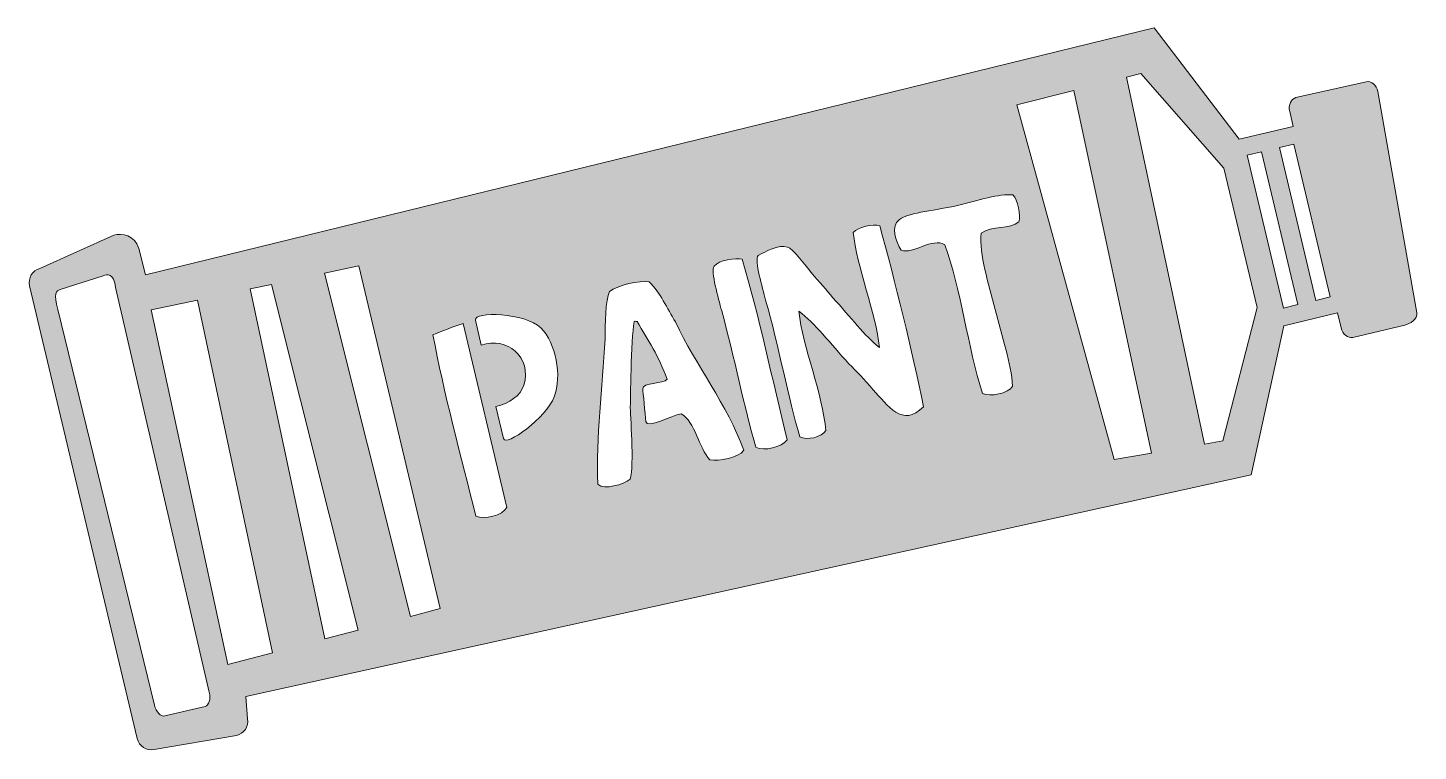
# Model space of a CAD drawing. Header units: inches. Extents: x 0 to 102, y 0 to 53.
import ezdxf

# ---------------------------------------------------------------- set-up
doc = ezdxf.new("R2010")
doc.units = ezdxf.units.IN
doc.header["$MEASUREMENT"] = 0
doc.layers.add('Layer 1', color=7, linetype='Continuous')

msp = doc.modelspace()

# ---------------------------------------------------------------- hatches: boundary and pattern name
at = {"layer": 'Layer 1', "true_color": 0x461566}
h = msp.add_hatch(color=209, dxfattribs=at)
h.dxf.hatch_style = 2
edge = h.paths.add_edge_path()
edge.add_spline(control_points=[(101.59, 32.02), (101.59, 32.02), (98.75, 48.23), (98.75, 48.23), (98.64, 48.7), (98.26, 49.01), (97.89, 48.93), (97.89, 48.93), (92.74, 47.77), (92.74, 47.77), (92.38, 47.68), (92.18, 47.23), (92.29, 46.76), (92.29, 46.76), (92.55, 45.66), (92.55, 45.66), (92.55, 45.66), (88.59, 44.72), (88.59, 44.72), (88.59, 44.72), (82.37, 52.89), (82.37, 52.89), (82.37, 52.89), (8.51, 34.79), (8.51, 34.79), (8.51, 34.79), (8.02, 36.71), (8.02, 36.71), (7.75, 37.73), (6.75, 37.83), (6.2, 37.7), (6.2, 37.7), (0.77, 35.25), (0.77, 35.25), (0.23, 35.12), (-0.11, 34.55), (0.03, 33.98), (0.03, 33.98), (7.91, 0.83), (7.91, 0.83), (8.04, 0.25), (8.59, -0.1), (9.14, 0.03), (9.14, 0.03), (15.17, 1.05), (15.17, 1.05), (15.72, 1.18), (16.1, 1.69), (15.97, 2.26), (15.97, 2.26), (15.85, 3.91), (15.85, 3.91), (15.85, 3.91), (89.47, 20.13), (89.47, 20.13), (89.47, 20.13), (91.86, 31.06), (91.86, 31.06), (91.86, 31.06), (95.79, 32), (95.79, 32), (95.79, 32), (96.05, 30.9), (96.05, 30.9), (96.17, 30.43), (96.55, 30.12), (96.91, 30.21), (96.91, 30.21), (100.71, 31.11), (100.71, 31.11), (101.07, 31.19), (101.7, 31.55), (101.59, 32.02)], knot_values=[0, 0, 0, 0, 1, 1, 1, 2, 2, 2, 3, 3, 3, 4, 4, 4, 5, 5, 5, 6, 6, 6, 7, 7, 7, 8, 8, 8, 9, 9, 9, 10, 10, 10, 11, 11, 11, 12, 12, 12, 13, 13, 13, 14, 14, 14, 15, 15, 15, 16, 16, 16, 17, 17, 17, 18, 18, 18, 19, 19, 19, 20, 20, 20, 21, 21, 21, 22, 22, 22, 23, 23, 23, 24, 24, 24, 24], degree=3, periodic=1)
edge = h.paths.add_edge_path()
edge.add_spline(control_points=[(12.87, 3.18), (12.87, 3.18), (9.92, 2.48), (9.92, 2.48), (9.63, 2.41), (9.29, 2.76), (9.17, 3.26), (9.17, 3.26), (2.1, 32.25), (2.1, 32.25), (1.75, 33.42), (1.97, 33.65), (2.26, 33.71), (2.26, 33.71), (5.41, 34.73), (5.41, 34.73), (5.7, 34.8), (6.15, 35.04), (6.35, 33.77), (6.35, 33.77), (13.18, 4.22), (13.18, 4.22), (13.3, 3.71), (13.16, 3.25), (12.87, 3.18)], knot_values=[0, 0, 0, 0, 1, 1, 1, 2, 2, 2, 3, 3, 3, 4, 4, 4, 5, 5, 5, 6, 6, 6, 7, 7, 7, 8, 8, 8, 8], degree=3, periodic=1)
h.paths.add_polyline_path([(14.54, 6.25), (8.92, 32.23), (12.31, 32.94), (17.81, 7.11)])
h.paths.add_polyline_path([(21.65, 8.12), (16.18, 33.76), (17.74, 34.09), (24.08, 8.76)])
h.paths.add_polyline_path([(27.91, 9.77), (21.62, 34.91), (24.13, 35.44), (30.09, 10.34)])
edge = h.paths.add_edge_path()
edge.add_spline(control_points=[(32.71, 17.11), (31.62, 21.43), (30.34, 26.21), (29.56, 30.4), (30.24, 30.68), (30.99, 30.97), (31.76, 31.22), (31.76, 31.22), (34.96, 17.76), (34.96, 17.76), (34.68, 17.14), (33.28, 16.86), (32.71, 17.11)], knot_values=[0, 0, 0, 0, 1, 1, 1, 2, 2, 2, 3, 3, 3, 4, 4, 4, 4], degree=3, periodic=1)
edge = h.paths.add_edge_path()
edge.add_spline(control_points=[(38.44, 25.85), (37.86, 24.34), (34.88, 22.14), (34.73, 22.81), (34.73, 22.81), (34.17, 25.15), (34.17, 25.15), (35.14, 25.34), (35.98, 25.97), (36.22, 26.7), (36.83, 28.79), (34.97, 30.29), (33.1, 29.65), (33.1, 29.65), (32.67, 31.48), (32.67, 31.48), (32.53, 32.13), (36.33, 32.02), (37.46, 30.91), (38.56, 29.79), (39.02, 27.4), (38.44, 25.85)], knot_values=[0, 0, 0, 0, 1, 1, 1, 2, 2, 2, 3, 3, 3, 4, 4, 4, 5, 5, 5, 6, 6, 6, 7, 7, 7, 7], degree=3, periodic=1)
edge = h.paths.add_edge_path()
edge.add_spline(control_points=[(49.84, 21.23), (49.02, 22.1), (48.75, 24.05), (47.74, 24.6), (47.01, 24.51), (45.26, 23.49), (45.14, 24.04), (45.09, 24.63), (44.95, 26.21), (44.92, 26.44), (44.9, 26.91), (46.46, 26.8), (46.71, 27.15), (46.1, 28.8), (45.3, 30.03), (44.52, 31.37), (44.43, 31.34), (44.4, 31.44), (44.3, 31.35), (44.04, 30.03), (44.02, 25.43), (44.01, 25.2), (44, 24.62), (44.3, 20.86), (44.01, 19.82), (43.47, 19.45), (42.16, 18.99), (41.62, 19.45), (41.5, 22.95), (41.96, 26.46), (42.16, 30.09), (42.19, 31.16), (42.17, 32.92), (42.48, 33.57), (43.1, 34.03), (44.68, 34.41), (45.4, 34.28), (46.2, 33.49), (46.7, 32.35), (47.32, 31.34), (48.8, 28.13), (51.12, 25.29), (52.32, 21.94), (51.89, 21.36), (50.52, 21.13), (49.84, 21.23)], knot_values=[0, 0, 0, 0, 1, 1, 1, 2, 2, 2, 3, 3, 3, 4, 4, 4, 5, 5, 5, 6, 6, 6, 7, 7, 7, 8, 8, 8, 9, 9, 9, 10, 10, 10, 11, 11, 11, 12, 12, 12, 13, 13, 13, 14, 14, 14, 15, 15, 15, 15], degree=3, periodic=1)
edge = h.paths.add_edge_path()
edge.add_spline(control_points=[(53.2, 22.16), (52.36, 25.05), (51.63, 28.76), (50.7, 32.16), (50.45, 33.1), (49.88, 35.04), (50.15, 35.43), (50.48, 35.86), (51.73, 36.08), (52.21, 35.93), (53.39, 31.9), (54.46, 26.96), (55.49, 22.71), (55.1, 22.16), (53.79, 21.85), (53.2, 22.16)], knot_values=[0, 0, 0, 0, 1, 1, 1, 2, 2, 2, 3, 3, 3, 4, 4, 4, 5, 5, 5, 5], degree=3, periodic=1)
edge = h.paths.add_edge_path()
edge.add_spline(control_points=[(61.8, 26.37), (61.12, 27.15), (60.57, 27.73), (60.01, 28.28), (58.63, 29.78), (57.54, 31.25), (56.35, 32.12), (56.63, 29.54), (58.12, 25.99), (58.32, 23.39), (58.04, 22.88), (56.92, 22.65), (56.42, 22.93), (55.59, 25.75), (54.88, 29.55), (53.92, 32.94), (53.68, 33.84), (53.09, 35.84), (53.37, 36.21), (53.95, 36.51), (54.84, 37.03), (55.52, 36.83), (55.95, 36.71), (56.86, 35.42), (57.25, 34.97), (57.88, 34.23), (58.36, 33.69), (58.84, 33.11), (60.16, 31.7), (61.15, 30.31), (62.25, 29.48), (62, 31.92), (60.58, 35.45), (60.33, 37.9), (60.67, 38.28), (61.8, 38.56), (62.28, 38.37), (63.36, 34.49), (64.69, 29.05), (65.48, 25.13), (63.93, 23.53), (62.84, 25.26), (61.8, 26.37)], knot_values=[0, 0, 0, 0, 1, 1, 1, 2, 2, 2, 3, 3, 3, 4, 4, 4, 5, 5, 5, 6, 6, 6, 7, 7, 7, 8, 8, 8, 9, 9, 9, 10, 10, 10, 11, 11, 11, 12, 12, 12, 13, 13, 13, 14, 14, 14, 14], degree=3, periodic=1)
edge = h.paths.add_edge_path()
edge.add_spline(control_points=[(72.45, 38.67), (71.85, 38.1), (70.46, 38.4), (69.7, 37.85), (69.53, 36.26), (70.26, 34.17), (70.72, 32.25), (71.2, 30.27), (71.91, 28.34), (72, 26.63), (71.68, 26.1), (70.36, 25.83), (69.79, 26.09), (68.71, 29.56), (68.24, 33.66), (67.03, 37), (66.12, 37.55), (64.7, 36.27), (63.85, 36.59), (63.45, 37.23), (63.05, 38.36), (63.71, 38.84), (64.49, 39.4), (66.5, 39.52), (67.96, 39.87), (69.52, 40.25), (70.99, 40.75), (72.03, 40.65), (72.38, 40.29), (72.63, 39.11), (72.45, 38.67)], knot_values=[0, 0, 0, 0, 1, 1, 1, 2, 2, 2, 3, 3, 3, 4, 4, 4, 5, 5, 5, 6, 6, 6, 7, 7, 7, 8, 8, 8, 9, 9, 9, 10, 10, 10, 10], degree=3, periodic=1)
h.paths.add_polyline_path([(79.43, 21.27), (72.31, 47.25), (76.49, 48.3), (82.16, 21.73)])
h.paths.add_polyline_path([(87.39, 22.62), (86.06, 22.39), (80.33, 49.27), (81.4, 49.54), (87.47, 42.61), (89.9, 32.4)])
h.paths.add_polyline_path([(91.84, 32.36), (89.18, 43.56), (90.23, 43.81), (92.89, 32.61)])
h.paths.add_polyline_path([(94.2, 32.92), (91.54, 44.12), (92.59, 44.37), (95.25, 33.17)])

# ---------------------------------------------------------------- linework, layer by layer
at = {"layer": 'Layer 1', "lineweight": 0}
for points in [[(87.39, 22.62), (86.06, 22.39), (80.33, 49.27), (81.4, 49.54), (87.47, 42.61), (89.9, 32.4), (87.39, 22.62)], [(79.43, 21.27), (72.31, 47.25), (76.49, 48.3), (82.16, 21.73), (79.43, 21.27)], [(91.84, 32.36), (89.18, 43.56), (90.23, 43.81), (92.89, 32.61), (91.84, 32.36)], [(94.2, 32.92), (91.54, 44.12), (92.59, 44.37), (95.25, 33.17), (94.2, 32.92)], [(27.91, 9.77), (21.62, 34.91), (24.13, 35.44), (30.09, 10.34), (27.91, 9.77)], [(21.65, 8.12), (16.18, 33.76), (17.74, 34.09), (24.08, 8.76), (21.65, 8.12)], [(14.54, 6.25), (8.92, 32.23), (12.31, 32.94), (17.81, 7.11), (14.54, 6.25)]]:
    msp.add_lwpolyline(points, dxfattribs=at)
for points, knots in [([(101.59, 32.02), (101.59, 32.02), (98.75, 48.23), (98.75, 48.23), (98.64, 48.7), (98.26, 49.01), (97.89, 48.93), (97.89, 48.93), (92.74, 47.77), (92.74, 47.77), (92.38, 47.68), (92.18, 47.23), (92.29, 46.76), (92.29, 46.76), (92.55, 45.66), (92.55, 45.66), (92.55, 45.66), (88.59, 44.72), (88.59, 44.72), (88.59, 44.72), (82.37, 52.89), (82.37, 52.89), (82.37, 52.89), (8.51, 34.79), (8.51, 34.79), (8.51, 34.79), (8.02, 36.71), (8.02, 36.71), (7.75, 37.73), (6.75, 37.83), (6.2, 37.7), (6.2, 37.7), (0.77, 35.25), (0.77, 35.25), (0.23, 35.12), (-0.11, 34.55), (0.03, 33.98), (0.03, 33.98), (7.91, 0.83), (7.91, 0.83), (8.04, 0.25), (8.59, -0.1), (9.14, 0.03), (9.14, 0.03), (15.17, 1.05), (15.17, 1.05), (15.72, 1.18), (16.1, 1.69), (15.97, 2.26), (15.97, 2.26), (15.85, 3.91), (15.85, 3.91), (15.85, 3.91), (89.47, 20.13), (89.47, 20.13), (89.47, 20.13), (91.86, 31.06), (91.86, 31.06), (91.86, 31.06), (95.79, 32), (95.79, 32), (95.79, 32), (96.05, 30.9), (96.05, 30.9), (96.17, 30.43), (96.55, 30.12), (96.91, 30.21), (96.91, 30.21), (100.71, 31.11), (100.71, 31.11), (101.07, 31.19), (101.7, 31.55), (101.59, 32.02)], [0, 0, 0, 0, 1, 1, 1, 2, 2, 2, 3, 3, 3, 4, 4, 4, 5, 5, 5, 6, 6, 6, 7, 7, 7, 8, 8, 8, 9, 9, 9, 10, 10, 10, 11, 11, 11, 12, 12, 12, 13, 13, 13, 14, 14, 14, 15, 15, 15, 16, 16, 16, 17, 17, 17, 18, 18, 18, 19, 19, 19, 20, 20, 20, 21, 21, 21, 22, 22, 22, 23, 23, 23, 24, 24, 24, 24]), ([(72.45, 38.67), (71.85, 38.1), (70.46, 38.4), (69.7, 37.85), (69.53, 36.26), (70.26, 34.17), (70.72, 32.25), (71.2, 30.27), (71.91, 28.34), (72, 26.63), (71.68, 26.1), (70.36, 25.83), (69.79, 26.09), (68.71, 29.56), (68.24, 33.66), (67.03, 37), (66.12, 37.55), (64.7, 36.27), (63.85, 36.59), (63.45, 37.23), (63.05, 38.36), (63.71, 38.84), (64.49, 39.4), (66.5, 39.52), (67.96, 39.87), (69.52, 40.25), (70.99, 40.75), (72.03, 40.65), (72.38, 40.29), (72.63, 39.11), (72.45, 38.67)], [0, 0, 0, 0, 1, 1, 1, 2, 2, 2, 3, 3, 3, 4, 4, 4, 5, 5, 5, 6, 6, 6, 7, 7, 7, 8, 8, 8, 9, 9, 9, 10, 10, 10, 10]), ([(61.8, 26.37), (61.12, 27.15), (60.57, 27.73), (60.01, 28.28), (58.63, 29.78), (57.54, 31.25), (56.35, 32.12), (56.63, 29.54), (58.12, 25.99), (58.32, 23.39), (58.04, 22.88), (56.92, 22.65), (56.42, 22.93), (55.59, 25.75), (54.88, 29.55), (53.92, 32.94), (53.68, 33.84), (53.09, 35.84), (53.37, 36.21), (53.95, 36.51), (54.84, 37.03), (55.52, 36.83), (55.95, 36.71), (56.86, 35.42), (57.25, 34.97), (57.88, 34.23), (58.36, 33.69), (58.84, 33.11), (60.16, 31.7), (61.15, 30.31), (62.25, 29.48), (62, 31.92), (60.58, 35.45), (60.33, 37.9), (60.67, 38.28), (61.8, 38.56), (62.28, 38.37), (63.36, 34.49), (64.69, 29.05), (65.48, 25.13), (63.93, 23.53), (62.84, 25.26), (61.8, 26.37)], [0, 0, 0, 0, 1, 1, 1, 2, 2, 2, 3, 3, 3, 4, 4, 4, 5, 5, 5, 6, 6, 6, 7, 7, 7, 8, 8, 8, 9, 9, 9, 10, 10, 10, 11, 11, 11, 12, 12, 12, 13, 13, 13, 14, 14, 14, 14]), ([(53.2, 22.16), (52.36, 25.05), (51.63, 28.76), (50.7, 32.16), (50.45, 33.1), (49.88, 35.04), (50.15, 35.43), (50.48, 35.86), (51.73, 36.08), (52.21, 35.93), (53.39, 31.9), (54.46, 26.96), (55.49, 22.71), (55.1, 22.16), (53.79, 21.85), (53.2, 22.16)], [0, 0, 0, 0, 1, 1, 1, 2, 2, 2, 3, 3, 3, 4, 4, 4, 5, 5, 5, 5]), ([(12.87, 3.18), (12.87, 3.18), (9.92, 2.48), (9.92, 2.48), (9.63, 2.41), (9.29, 2.76), (9.17, 3.26), (9.17, 3.26), (2.1, 32.25), (2.1, 32.25), (1.75, 33.42), (1.97, 33.65), (2.26, 33.71), (2.26, 33.71), (5.41, 34.73), (5.41, 34.73), (5.7, 34.8), (6.15, 35.04), (6.35, 33.77), (6.35, 33.77), (13.18, 4.22), (13.18, 4.22), (13.3, 3.71), (13.16, 3.25), (12.87, 3.18)], [0, 0, 0, 0, 1, 1, 1, 2, 2, 2, 3, 3, 3, 4, 4, 4, 5, 5, 5, 6, 6, 6, 7, 7, 7, 8, 8, 8, 8]), ([(49.84, 21.23), (49.02, 22.1), (48.75, 24.05), (47.74, 24.6), (47.01, 24.51), (45.26, 23.49), (45.14, 24.04), (45.09, 24.63), (44.95, 26.21), (44.92, 26.44), (44.9, 26.91), (46.46, 26.8), (46.71, 27.15), (46.1, 28.8), (45.3, 30.03), (44.52, 31.37), (44.43, 31.34), (44.4, 31.44), (44.3, 31.35), (44.04, 30.03), (44.02, 25.43), (44.01, 25.2), (44, 24.62), (44.3, 20.86), (44.01, 19.82), (43.47, 19.45), (42.16, 18.99), (41.62, 19.45), (41.5, 22.95), (41.96, 26.46), (42.16, 30.09), (42.19, 31.16), (42.17, 32.92), (42.48, 33.57), (43.1, 34.03), (44.68, 34.41), (45.4, 34.28), (46.2, 33.49), (46.7, 32.35), (47.32, 31.34), (48.8, 28.13), (51.12, 25.29), (52.32, 21.94), (51.89, 21.36), (50.52, 21.13), (49.84, 21.23)], [0, 0, 0, 0, 1, 1, 1, 2, 2, 2, 3, 3, 3, 4, 4, 4, 5, 5, 5, 6, 6, 6, 7, 7, 7, 8, 8, 8, 9, 9, 9, 10, 10, 10, 11, 11, 11, 12, 12, 12, 13, 13, 13, 14, 14, 14, 15, 15, 15, 15]), ([(38.44, 25.85), (37.86, 24.34), (34.88, 22.14), (34.73, 22.81), (34.73, 22.81), (34.17, 25.15), (34.17, 25.15), (35.14, 25.34), (35.98, 25.97), (36.22, 26.7), (36.83, 28.79), (34.97, 30.29), (33.1, 29.65), (33.1, 29.65), (32.67, 31.48), (32.67, 31.48), (32.53, 32.13), (36.33, 32.02), (37.46, 30.91), (38.56, 29.79), (39.02, 27.4), (38.44, 25.85)], [0, 0, 0, 0, 1, 1, 1, 2, 2, 2, 3, 3, 3, 4, 4, 4, 5, 5, 5, 6, 6, 6, 7, 7, 7, 7]), ([(32.71, 17.11), (31.62, 21.43), (30.34, 26.21), (29.56, 30.4), (30.24, 30.68), (30.99, 30.97), (31.76, 31.22), (31.76, 31.22), (34.96, 17.76), (34.96, 17.76), (34.68, 17.14), (33.28, 16.86), (32.71, 17.11)], [0, 0, 0, 0, 1, 1, 1, 2, 2, 2, 3, 3, 3, 4, 4, 4, 4])]:
    msp.add_open_spline(points, degree=3, knots=knots, dxfattribs=at)

doc.saveas('drawing.dxf')
